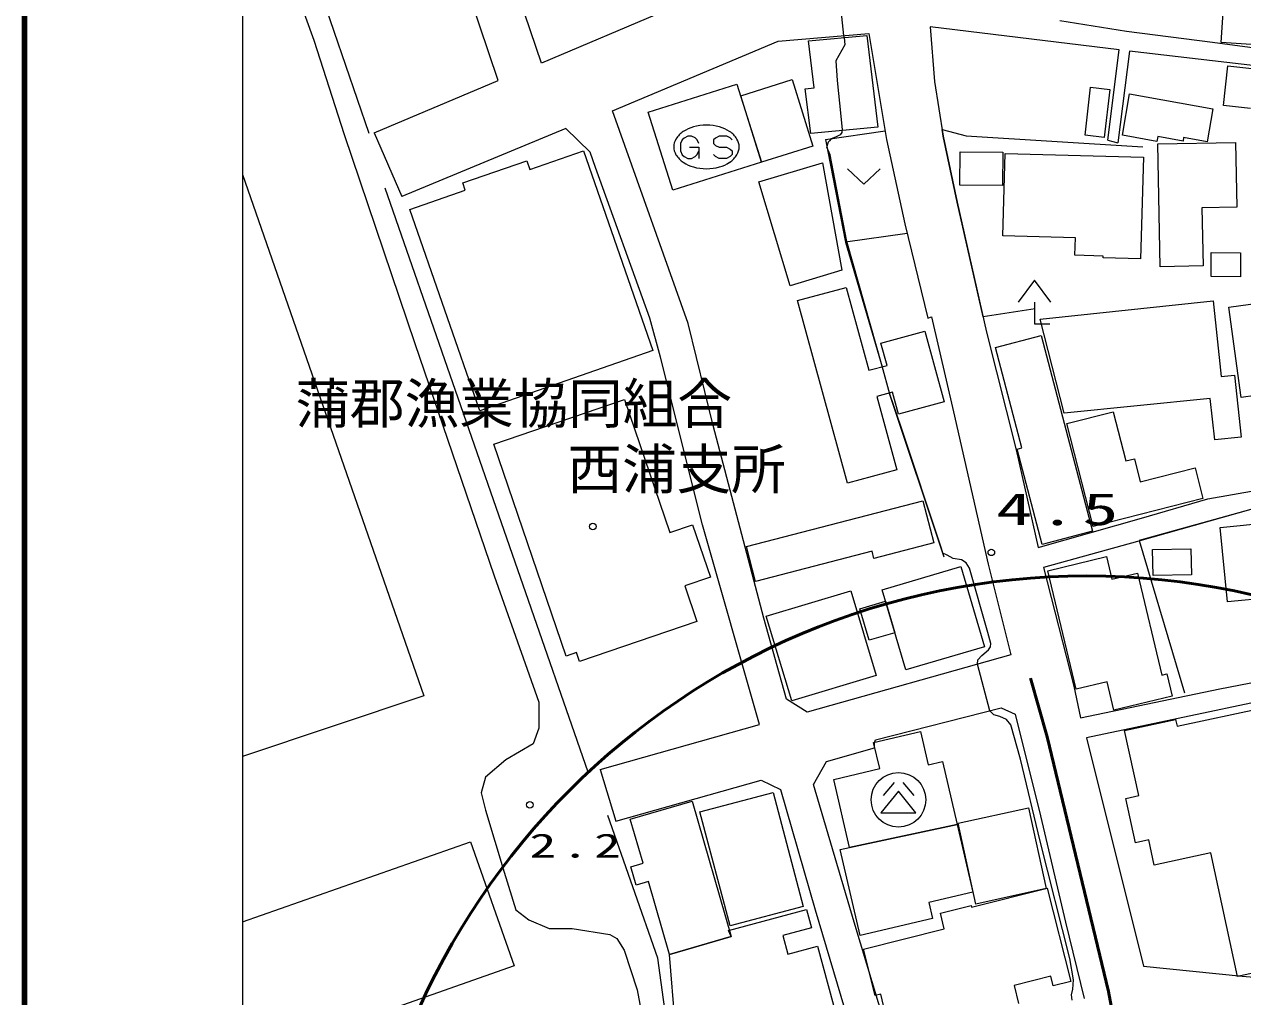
# Model space of a CAD drawing. Units: millimetres on the paper. Extents: x 20 to 1662, y 20 to 574.
# Drawn here: x 20 to 47.91, y 174.82 to 197.09 of the extents above; entities that cross this region are included whole.
import ezdxf
from ezdxf.enums import TextEntityAlignment as Align

# ---------------------------------------------------------------- set-up
doc = ezdxf.new("R2010")
doc.units = ezdxf.units.MM
for name, color, linetype, lineweight in [('D-STR（管路）', 1, 'Continuous', 50), ('D-SUV', 8, 'Continuous', 13), ('D-TTL', 2, 'Continuous', 140), ('D-TTL-LINE', 7, 'Continuous', 13)]:
    doc.layers.add(name, color=color, linetype=linetype, lineweight=lineweight)
doc.styles.add('ＭＳ ゴシック', font='')
doc.styles.get('ＭＳ ゴシック').set_extended_font_data('MS Gothic')

msp = doc.modelspace()

# ---------------------------------------------------------------- linework, layer by layer
at = {"layer": 'D-STR（管路）'}
for p, q in [((43.05, 182.113), (43.437, 180.767)), ((43.437, 180.767), (44.841, 174.934)), ((44.841, 174.934), (45.187, 173.048))]:
    msp.add_line(p, q, dxfattribs=at)
msp.add_circle((44.344, 167.685), 16.767, dxfattribs=at)
at = {"layer": 'D-SUV'}
for p, q in [((27.897, 194.585), (25, 203.061)), ((31.847, 196.197), (30.577, 199.941)), ((25.621, 199.543), (26.629, 196.727)), ((30.859, 195.803), (29.589, 199.569)), ((38.779, 196.831), (38.567, 198.815)), ((47.421, 196.671), (47.517, 198.071)), ((34.695, 197.401), (31.847, 196.197)), ((43.721, 197.179), (45.253, 196.935)), ((37.269, 196.705), (39.349, 196.879)), ((37.965, 196.707), (39.299, 196.835)), ((38.783, 196.787), (38.779, 196.831)), ((38.783, 196.787), (38.797, 196.619)), ((39.299, 196.835), (39.553, 194.731)), ((39.349, 196.879), (39.751, 194.453)), ((45.081, 196.501), (40.751, 197.033)), ((40.751, 197.033), (40.851, 195.777)), ((45.253, 196.935), (47.221, 196.681)), ((26.629, 196.727), (27.331, 194.567)), ((33.477, 195.105), (37.269, 196.705)), ((38.095, 195.633), (37.965, 196.707)), ((38.797, 196.619), (38.595, 196.249)), ((47.221, 196.681), (49.599, 196.353)), ((48.337, 196.609), (47.421, 196.671)), ((38.595, 196.249), (38.621, 195.803)), ((44.821, 194.431), (45.081, 196.501)), ((45.319, 196.477), (45.057, 194.373)), ((47.219, 196.255), (45.319, 196.477)), ((48.899, 196.053), (47.219, 196.255)), ((47.471, 195.227), (47.573, 196.141)), ((47.573, 196.141), (48.193, 196.071)), ((28.013, 194.601), (30.859, 195.803)), ((34.295, 195.077), (36.327, 195.719)), ((36.327, 195.719), (36.889, 193.933)), ((36.417, 195.453), (37.595, 195.821)), ((37.595, 195.821), (38.069, 194.301)), ((38.621, 195.803), (38.709, 194.985)), ((40.851, 195.777), (41.053, 194.523)), ((36.889, 193.933), (36.417, 195.453)), ((37.893, 195.613), (38.095, 195.633)), ((38.019, 194.585), (37.893, 195.613)), ((44.303, 194.549), (44.427, 195.649)), ((44.427, 195.649), (44.867, 195.599)), ((44.867, 195.599), (44.743, 194.499)), ((45.159, 194.551), (45.321, 195.497)), ((45.321, 195.497), (47.231, 195.151)), ((47.231, 195.151), (47.103, 194.395)), ((48.091, 195.159), (47.471, 195.227)), ((35.207, 190.235), (33.477, 195.105)), ((34.857, 193.293), (34.295, 195.077)), ((38.709, 194.985), (38.735, 194.675)), ((27.331, 194.567), (28.943, 189.775)), ((28.013, 194.601), (28.645, 193.141)), ((32.403, 194.699), (28.645, 193.141)), ((32.963, 194.159), (32.403, 194.699)), ((39.553, 194.731), (38.019, 194.585)), ((38.353, 194.449), (39.719, 194.649)), ((38.689, 194.559), (38.603, 194.513)), ((38.731, 194.611), (38.689, 194.559)), ((38.733, 194.653), (38.731, 194.611)), ((38.735, 194.675), (38.733, 194.653)), ((41.053, 194.523), (41.027, 194.679)), ((41.027, 194.679), (41.577, 194.535)), ((35.071, 194.44), (35.03, 194.356)), ((35.03, 194.356), (35.03, 194.188)), ((35.114, 194.483), (35.071, 194.44)), ((35.198, 194.525), (35.114, 194.483)), ((35.286, 194.525), (35.198, 194.525)), ((35.369, 194.485), (35.286, 194.525)), ((35.412, 194.441), (35.369, 194.485)), ((35.453, 194.356), (35.412, 194.441)), ((35.835, 194.484), (35.793, 194.442)), ((35.793, 194.442), (35.793, 194.355)), ((35.793, 194.355), (35.835, 194.315)), ((35.919, 194.525), (35.835, 194.484)), ((35.835, 194.315), (35.919, 194.272)), ((36.092, 194.525), (35.919, 194.525)), ((36.174, 194.485), (36.092, 194.525)), ((36.218, 194.44), (36.174, 194.485)), ((38.069, 194.301), (36.889, 193.933)), ((38.353, 194.449), (38.811, 192.097)), ((38.395, 194.319), (38.387, 194.273)), ((38.419, 194.387), (38.395, 194.319)), ((38.449, 194.421), (38.419, 194.387)), ((38.489, 194.463), (38.449, 194.421)), ((38.603, 194.513), (38.489, 194.463)), ((39.751, 194.453), (40.171, 192.515)), ((41.053, 194.523), (41.371, 193.011)), ((41.371, 193.011), (41.053, 194.523)), ((41.577, 194.535), (45.627, 194.283)), ((44.743, 194.499), (44.303, 194.549)), ((44.821, 194.431), (45.057, 194.373)), ((45.949, 194.407), (45.159, 194.551)), ((45.969, 194.519), (45.949, 194.407)), ((45.967, 194.347), (47.751, 194.383)), ((46.021, 191.533), (45.967, 194.347)), ((46.547, 194.413), (45.969, 194.519)), ((46.561, 194.493), (46.547, 194.413)), ((47.103, 194.395), (46.561, 194.493)), ((47.751, 194.383), (47.781, 192.903)), ((31.581, 193.761), (32.813, 194.189)), ((32.813, 194.189), (34.401, 189.615)), ((33.089, 193.811), (32.963, 194.159)), ((35.03, 194.188), (35.072, 194.102)), ((35.072, 194.102), (35.114, 194.06)), ((35.114, 194.06), (35.198, 194.018)), ((35.198, 194.018), (35.285, 194.018)), ((35.243, 194.272), (35.453, 194.272)), ((35.285, 194.018), (35.37, 194.06)), ((35.37, 194.06), (35.411, 194.102)), ((35.411, 194.102), (35.453, 194.185)), ((35.453, 194.272), (35.453, 194.017)), ((35.838, 194.058), (35.793, 194.103)), ((35.92, 194.018), (35.838, 194.058)), ((35.919, 194.272), (36.09, 194.272)), ((36.09, 194.018), (35.92, 194.018)), ((36.09, 194.272), (36.174, 194.23)), ((36.175, 194.06), (36.09, 194.018)), ((36.174, 194.23), (36.217, 194.188)), ((36.217, 194.103), (36.175, 194.06)), ((36.217, 194.188), (36.217, 194.103)), ((38.459, 194.095), (38.387, 194.273)), ((38.843, 192.111), (38.459, 194.095)), ((41.437, 193.403), (41.441, 194.169)), ((41.441, 194.169), (42.417, 194.163)), ((42.417, 194.163), (42.413, 193.397)), ((42.419, 192.241), (42.473, 194.133)), ((42.473, 194.133), (45.639, 194.045)), ((45.639, 194.045), (45.575, 191.719)), ((30.043, 193.455), (31.511, 193.965)), ((31.511, 193.965), (31.581, 193.761)), ((34.329, 190.355), (33.089, 193.811)), ((36.889, 193.933), (34.857, 193.293)), ((36.831, 193.481), (38.285, 193.919)), ((38.285, 193.919), (38.727, 191.455)), ((39.231, 193.426), (38.856, 193.776)), ((39.606, 193.776), (39.231, 193.426)), ((25, 193.645), (29.153, 181.705)), ((25, 193.645), (29.153, 181.705)), ((30.101, 193.289), (30.043, 193.455)), ((37.549, 191.099), (36.831, 193.481)), ((32.917, 179.959), (28.269, 193.333)), ((28.831, 192.849), (30.101, 193.289)), ((42.413, 193.397), (41.437, 193.403)), ((41.371, 193.011), (42.047, 190.035)), ((41.967, 190.391), (41.371, 193.011)), ((47.781, 192.903), (46.981, 192.887)), ((46.981, 192.887), (47.007, 191.553)), ((30.433, 188.237), (28.831, 192.849)), ((40.171, 192.515), (40.697, 190.357)), ((40.223, 192.299), (38.811, 192.097)), ((38.811, 192.097), (39.651, 189.245)), ((39.651, 189.261), (38.843, 192.111)), ((44.081, 192.195), (42.419, 192.241)), ((44.069, 191.799), (44.081, 192.195)), ((44.719, 191.781), (44.069, 191.799)), ((44.719, 191.743), (44.719, 191.781)), ((47.193, 191.309), (47.195, 191.861)), ((47.195, 191.861), (47.865, 191.857)), ((47.865, 191.857), (47.863, 191.305)), ((45.575, 191.719), (44.719, 191.743)), ((47.007, 191.553), (46.021, 191.533)), ((38.727, 191.455), (37.549, 191.099)), ((43.143, 191.227), (42.768, 190.727)), ((43.518, 190.727), (43.143, 191.227)), ((47.863, 191.305), (47.193, 191.309)), ((37.713, 190.759), (38.827, 191.063)), ((38.827, 191.063), (39.347, 189.163)), ((47.593, 190.607), (50.481, 191.005)), ((38.859, 186.575), (37.713, 190.759)), ((43.143, 190.727), (43.143, 190.227)), ((43.273, 190.331), (47.235, 190.753)), ((47.235, 190.753), (47.421, 189.019)), ((40.697, 190.357), (40.785, 190.391)), ((40.785, 190.391), (41.291, 188.209)), ((43.159, 190.569), (41.967, 190.391)), ((47.877, 188.541), (47.593, 190.607)), ((34.573, 189.463), (34.329, 190.355)), ((35.785, 187.901), (35.207, 190.235)), ((43.143, 190.227), (43.493, 190.227)), ((43.821, 188.179), (43.273, 190.331)), ((39.627, 189.787), (40.631, 190.063)), ((40.631, 190.063), (41.077, 188.441)), ((42.047, 190.035), (42.723, 187.345)), ((42.251, 189.689), (43.299, 189.963)), ((43.299, 189.963), (44.475, 185.475)), ((28.943, 189.775), (30.763, 184.455)), ((34.401, 189.615), (30.433, 188.237)), ((39.767, 189.277), (39.627, 189.787)), ((42.853, 187.385), (42.251, 189.689)), ((35.537, 185.625), (34.573, 189.463)), ((39.347, 189.163), (39.767, 189.277)), ((39.833, 188.613), (39.651, 189.261)), ((47.421, 189.019), (47.725, 189.051)), ((47.725, 189.051), (47.877, 187.635)), ((49.673, 188.789), (47.877, 188.541)), ((30.755, 187.473), (33.747, 188.495)), ((33.747, 188.495), (34.787, 185.447)), ((39.893, 188.659), (39.535, 188.561)), ((39.535, 188.561), (39.993, 186.887)), ((39.813, 188.637), (41.069, 184.893)), ((40.081, 187.887), (39.833, 188.613)), ((40.031, 188.155), (39.893, 188.659)), ((41.077, 188.441), (40.031, 188.155)), ((47.171, 188.521), (43.821, 188.179)), ((47.273, 187.571), (47.171, 188.521)), ((41.291, 188.209), (42.079, 184.723)), ((43.885, 187.941), (44.949, 188.213)), ((44.949, 188.213), (45.237, 187.087)), ((36.939, 183.483), (35.785, 187.901)), ((41.013, 185.081), (40.081, 187.887)), ((44.487, 185.587), (43.885, 187.941)), ((47.877, 187.635), (47.273, 187.571)), ((32.413, 182.619), (30.755, 187.473)), ((42.723, 187.345), (43.231, 185.103)), ((42.749, 187.359), (42.853, 187.385)), ((43.321, 185.173), (42.749, 187.359)), ((45.237, 187.087), (45.433, 187.139)), ((45.433, 187.139), (45.569, 186.607)), ((39.993, 186.887), (38.859, 186.575)), ((45.569, 186.607), (46.823, 186.929)), ((46.823, 186.929), (47.001, 186.229)), ((47.001, 186.229), (44.487, 185.587)), ((45.597, 185.775), (47.119, 186.219)), ((47.119, 186.219), (48.243, 186.421)), ((36.545, 185.125), (40.587, 186.171)), ((40.587, 186.171), (40.835, 185.211)), ((48.099, 185.973), (45.501, 185.243)), ((48.099, 185.973), (45.545, 185.265)), ((47.395, 185.565), (50.921, 185.913)), ((34.787, 185.447), (35.309, 185.625)), ((35.309, 185.625), (35.717, 184.425)), ((36.847, 181.051), (35.537, 185.625)), ((43.231, 185.103), (45.597, 185.775)), ((44.475, 185.475), (43.321, 185.173)), ((47.563, 183.857), (47.395, 185.565)), ((36.753, 184.327), (36.545, 185.125)), ((40.835, 185.211), (39.465, 184.855)), ((41.041, 184.975), (41.013, 185.081)), ((45.501, 185.243), (43.347, 184.645)), ((45.545, 185.265), (46.579, 181.773)), ((45.851, 185.059), (46.729, 185.075)), ((46.729, 185.075), (46.739, 184.479)), ((39.423, 185.017), (36.753, 184.327)), ((39.465, 184.855), (39.423, 185.017)), ((41.141, 184.929), (41.041, 184.975)), ((41.281, 184.851), (41.141, 184.929)), ((41.475, 184.823), (41.281, 184.851)), ((41.579, 184.753), (41.475, 184.823)), ((43.449, 184.573), (44.793, 184.895)), ((44.793, 184.895), (44.917, 184.377)), ((45.861, 184.465), (45.851, 185.059)), ((39.653, 184.133), (41.457, 184.667)), ((41.457, 184.667), (41.999, 182.833)), ((41.653, 184.631), (41.579, 184.753)), ((42.077, 183.159), (41.653, 184.631)), ((42.079, 184.723), (42.601, 182.645)), ((43.347, 184.645), (44.049, 181.927)), ((44.099, 181.857), (43.449, 184.573)), ((44.917, 184.377), (45.507, 184.517)), ((45.507, 184.517), (46.065, 182.181)), ((30.763, 184.455), (31.789, 181.565)), ((35.717, 184.425), (35.131, 184.225)), ((46.739, 184.479), (45.861, 184.465)), ((35.131, 184.225), (35.409, 183.411)), ((36.999, 183.533), (38.935, 184.113)), ((38.935, 184.113), (39.517, 182.175)), ((40.197, 182.299), (39.653, 184.133)), ((49.581, 184.055), (47.563, 183.857)), ((39.139, 183.701), (39.731, 183.875)), ((39.353, 182.979), (39.139, 183.701)), ((39.731, 183.875), (39.943, 183.153)), ((35.409, 183.411), (32.721, 182.493)), ((37.463, 181.633), (36.939, 183.483)), ((37.581, 181.595), (36.999, 183.533)), ((39.943, 183.153), (39.353, 182.979)), ((42.141, 182.905), (42.077, 183.159)), ((41.999, 182.833), (40.197, 182.299)), ((42.093, 182.763), (42.133, 182.831)), ((42.133, 182.831), (42.141, 182.905)), ((32.651, 182.699), (32.413, 182.619)), ((32.721, 182.493), (32.651, 182.699)), ((42.601, 182.645), (37.935, 181.335)), ((41.847, 182.533), (41.941, 182.627)), ((41.941, 182.627), (42.093, 182.763)), ((41.835, 182.431), (41.847, 182.533)), ((42.123, 181.367), (41.835, 182.431)), ((47.391, 181.865), (49.529, 182.283)), ((39.517, 182.175), (37.581, 181.595)), ((44.811, 182.027), (44.099, 181.857)), ((44.965, 181.379), (44.811, 182.027)), ((46.065, 182.181), (46.173, 182.207)), ((46.173, 182.207), (46.295, 181.697)), ((44.049, 181.927), (44.199, 181.203)), ((44.199, 181.203), (47.391, 181.865)), ((49.907, 181.919), (44.335, 180.743)), ((29.153, 181.705), (25, 180.317)), ((29.153, 181.705), (25, 180.318)), ((31.789, 181.565), (31.789, 180.969)), ((37.935, 181.335), (37.463, 181.633)), ((46.295, 181.697), (44.965, 181.379)), ((39.499, 180.701), (42.377, 181.431)), ((42.211, 181.273), (42.123, 181.367)), ((42.347, 181.233), (42.211, 181.273)), ((42.505, 181.161), (42.347, 181.233)), ((42.377, 181.431), (42.705, 181.285)), ((42.601, 181.043), (42.505, 181.161)), ((42.705, 181.285), (43.279, 178.959)), ((45.209, 180.911), (46.377, 181.163)), ((46.377, 181.163), (46.411, 181.009)), ((46.411, 181.009), (48.343, 181.427)), ((31.789, 180.969), (31.657, 180.605)), ((33.195, 180.021), (36.847, 181.051)), ((39.459, 180.637), (40.529, 180.887)), ((40.529, 180.887), (40.707, 180.129)), ((42.827, 180.253), (42.601, 181.043)), ((45.531, 179.423), (45.209, 180.911)), ((31.657, 180.605), (31.029, 180.243)), ((39.599, 180.039), (39.459, 180.637)), ((39.475, 180.627), (39.499, 180.701)), ((39.475, 180.517), (39.475, 180.627)), ((44.335, 180.743), (45.639, 175.513)), ((38.377, 180.201), (39.475, 180.517)), ((31.029, 180.243), (30.565, 179.845)), ((38.083, 179.677), (38.377, 180.201)), ((38.543, 179.793), (39.599, 180.039)), ((40.707, 180.129), (41.033, 180.205)), ((41.033, 180.205), (41.371, 178.763)), ((43.271, 178.377), (42.827, 180.253)), ((30.565, 179.845), (30.467, 179.483)), ((33.195, 180.021), (33.555, 178.835)), ((33.555, 178.835), (36.885, 179.773)), ((36.885, 179.773), (37.323, 179.565)), ((38.907, 178.235), (38.543, 179.793)), ((30.467, 179.483), (30.565, 179.085)), ((35.477, 179.049), (37.153, 179.495)), ((37.153, 179.495), (37.847, 176.881)), ((37.323, 179.565), (38.117, 176.807)), ((39.013, 176.525), (38.083, 179.677)), ((40.027, 179.525), (39.627, 179.025)), ((39.927, 179.725), (39.677, 179.425)), ((40.427, 179.025), (40.027, 179.525)), ((40.127, 179.725), (40.377, 179.425)), ((33.883, 178.881), (35.301, 179.291)), ((35.301, 179.291), (36.197, 176.193)), ((45.235, 179.359), (45.531, 179.423)), ((45.455, 178.341), (45.235, 179.359)), ((30.565, 179.085), (30.995, 177.665)), ((34.513, 175.701), (33.365, 178.969)), ((36.171, 176.435), (35.477, 179.049)), ((39.627, 179.025), (40.427, 179.025)), ((41.393, 178.787), (43.009, 179.141)), ((43.009, 179.141), (43.415, 177.293)), ((43.279, 178.959), (43.853, 176.521)), ((34.175, 177.871), (33.883, 178.881)), ((41.371, 178.763), (38.907, 178.235)), ((38.907, 178.235), (41.371, 178.763)), ((41.371, 178.763), (41.735, 177.209)), ((41.799, 176.937), (41.393, 178.787)), ((43.951, 175.689), (43.271, 178.377)), ((45.761, 178.407), (45.455, 178.341)), ((45.887, 177.825), (45.761, 178.407)), ((25, 176.531), (30.225, 178.363)), ((30.225, 178.363), (31.223, 175.521)), ((38.689, 178.185), (38.907, 178.235)), ((39.149, 176.215), (38.689, 178.185)), ((47.185, 178.107), (45.887, 177.825)), ((47.797, 175.277), (47.185, 178.107)), ((33.897, 177.791), (34.175, 177.871)), ((30.995, 177.665), (31.261, 176.805)), ((34.019, 177.371), (33.897, 177.791)), ((34.297, 177.451), (34.019, 177.371)), ((34.779, 175.783), (34.297, 177.451)), ((41.703, 176.869), (43.437, 177.305)), ((43.415, 177.293), (41.799, 176.937)), ((43.437, 177.305), (43.977, 175.167)), ((41.735, 177.209), (40.721, 176.971)), ((40.721, 176.971), (40.807, 176.603)), ((31.261, 176.805), (31.557, 176.575)), ((36.133, 176.331), (37.923, 176.815)), ((37.847, 176.881), (36.171, 176.435)), ((37.923, 176.815), (38.037, 176.393)), ((38.117, 176.807), (38.789, 174.543)), ((40.987, 176.727), (41.693, 176.905)), ((41.077, 176.373), (40.987, 176.727)), ((41.693, 176.905), (41.703, 176.869)), ((31.557, 176.575), (32.021, 176.375)), ((39.769, 174.017), (39.013, 176.525)), ((40.807, 176.603), (39.149, 176.215)), ((43.853, 176.521), (44.281, 174.777)), ((32.021, 176.375), (32.551, 176.375)), ((32.551, 176.375), (33.411, 176.243)), ((33.411, 176.243), (33.575, 176.145)), ((33.575, 176.145), (33.741, 175.881)), ((34.779, 175.783), (36.197, 176.193)), ((36.197, 176.193), (34.779, 175.783)), ((36.197, 176.193), (36.133, 176.331)), ((38.037, 176.393), (37.377, 176.215)), ((37.377, 176.215), (37.491, 175.789)), ((39.225, 175.905), (41.077, 176.373)), ((33.741, 175.881), (34.043, 174.975)), ((37.491, 175.789), (38.175, 175.975)), ((38.175, 175.975), (38.541, 174.623)), ((39.493, 174.845), (39.225, 175.905)), ((35.125, 171.285), (34.513, 175.701)), ((34.959, 173.653), (34.779, 175.783)), ((44.035, 175.203), (43.951, 175.689)), ((31.223, 175.521), (25, 173.339)), ((45.639, 175.513), (47.901, 175.283)), ((48.823, 175.499), (47.797, 175.277)), ((43.515, 175.283), (42.677, 175.073)), ((42.677, 175.073), (42.781, 174.661)), ((43.569, 175.065), (43.515, 175.283)), ((43.977, 175.167), (43.569, 175.065)), ((44.025, 174.989), (44.035, 175.203)), ((47.901, 175.283), (49.009, 175.193)), ((34.043, 174.975), (34.407, 172.991)), ((39.621, 174.877), (39.493, 174.845)), ((39.991, 173.321), (39.621, 174.877)), ((43.993, 174.861), (44.025, 174.989)), ((44.009, 174.733), (43.993, 174.861))]:
    msp.add_line(p, q, dxfattribs=at)
for centre, radius in [((33.025, 185.585), 0.075), ((42.155, 184.993), 0.075), ((40.027, 179.325), 0.625), ((31.581, 179.211), 0.075)]:
    msp.add_circle(centre, radius, dxfattribs=at)
for centre, radius, start, end in [((35.415, 194.158), 0.571, 123.6901, 148.1465), ((35.544, 193.965), 0.804, 105.4371, 123.6901), ((35.628, 193.659), 1.121, 90, 105.4371), ((35.628, 193.659), 1.121, 74.5629, 90), ((35.713, 193.965), 0.804, 56.3099, 74.5629), ((35.842, 194.158), 0.571, 31.8535, 56.3099), ((35.219, 194.28), 0.34, 148.1465, 180), ((35.219, 194.28), 0.34, 180, 211.8536), ((36.038, 194.28), 0.34, 0, 31.8535), ((36.038, 194.28), 0.34, 328.1465, 360), ((35.415, 194.402), 0.571, 211.8535, 236.3099), ((35.842, 194.402), 0.571, 303.6901, 328.1465), ((35.544, 194.596), 0.804, 236.3099, 254.5629), ((35.628, 194.901), 1.121, 254.5629, 270), ((35.628, 194.901), 1.121, 270, 285.4371), ((35.713, 194.596), 0.804, 285.4371, 303.6901)]:
    msp.add_arc(centre, radius, start, end, dxfattribs=at)
at = {"layer": 'D-TTL'}
for p, q in [((20, 574), (20, 20)), ((20, 20), (20, 574))]:
    msp.add_line(p, q, dxfattribs=at)
at = {"layer": 'D-TTL-LINE'}
msp.add_line((25, 206), (25, 106), dxfattribs=at)

# ---------------------------------------------------------------- texts
at = {"layer": 'D-SUV', "style": 'ＭＳ ゴシック'}
for s, p in [('蒲郡漁業協同組合', (26.212, 187.671)), ('西浦支所', (32.444, 186.168))]:
    msp.add_text(s, height=0.9164, dxfattribs=at).set_placement(p, align=Align.BOTTOM_LEFT)
at = {"layer": 'D-SUV', "attachment_point": 7, "style": 'ＭＳ ゴシック'}
for s, insert, char_height in [('\\T1.2;\\W1.65;4.5', (42.269, 185.605), 0.7331), ('\\T1.2;\\W1.65;2.2', (31.571, 177.993), 0.5499)]:
    msp.add_mtext(s, dxfattribs=dict(at, insert=insert, char_height=char_height))

doc.saveas('drawing.dxf')
